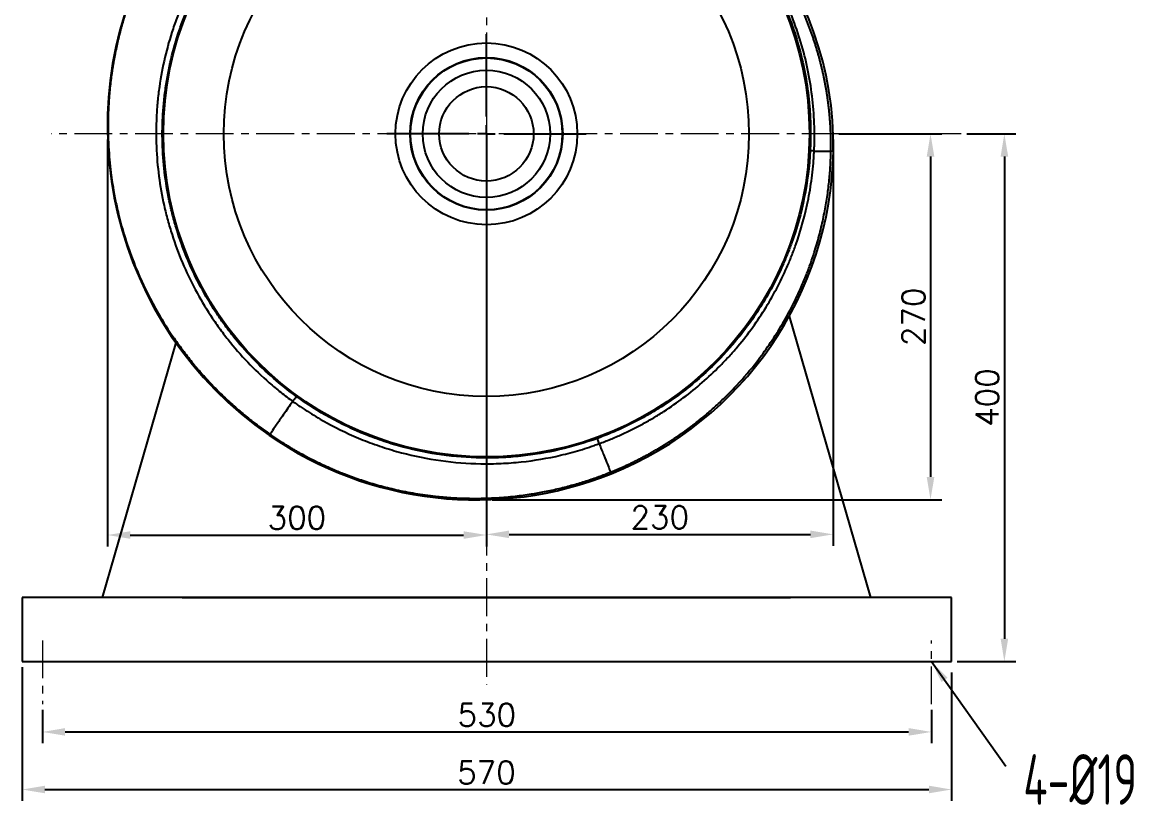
# Model space of a CAD drawing. Header units: millimetres. Extents: x 1533 to 5666, y 876 to 3797.
# Drawn here: x 2348 to 3448, y 1905 to 2680 of the extents above; entities that cross this region are included whole.
import ezdxf

# ---------------------------------------------------------------- set-up
doc = ezdxf.new("R2010")
doc.units = ezdxf.units.MM
doc.header["$LTSCALE"] = 30
doc.linetypes.add('G', pattern=[2, 1.25, -0.25, 0.25, -0.25])
doc.layers.add('05', color=4, linetype='G', lineweight=15)
doc.layers.add('尺寸线层', color=3, linetype='Continuous', lineweight=15)
doc.layers.add('10', color=7, linetype='Continuous')
doc.styles.get("Standard").update_dxf_attribs({"font": 'txt', "bigfont": 'gbcbig.shx'})
doc.styles.add('标准', font='geniso.shx', dxfattribs={"width": 0.71, "bigfont": 'hztxt.shx'})
doc.dimstyles.new('ISO-25', dxfattribs={"dimtxt": 2.5, "dimasz": 2.5, "dimexe": 1.25, "dimexo": 0.625, "dimtad": 1, "dimtxsty": 'Standard', "dimcen": 2.5, "dimadec": 0, "dimazin": 0, "dimtfac": 1, "dimtmove": 0, "dimatfit": 3, "dimfxl": 1, "dimarcsym": 0})

# ---------------------------------------------------------------- blocks, each defined once
blk = doc.blocks.new('SW_CENTERMARKSYMBOL_0')
at = {"layer": '10', "color": 0}
for p, q in [((0, 5), (0, 28.5)), ((-5, 0), (-28.5, 0)), ((0, 0), (-2.5, 0)), ((0, 0), (0, 2.5)), ((0, 0), (0, -2.5)), ((0, 0), (2.5, 0)), ((5, 0), (28.5, 0)), ((0, -5), (0, -28.5))]:
    blk.add_line(p, q, dxfattribs=at)
blk = doc.blocks.new('*D18')
at = {"layer": 'Defpoints', "color": 0, "transparency": 16777216}
for p in [(2432, 2569.3), (2807, 2569.3), (2807, 2172.3)]:
    blk.add_point(p, dxfattribs=at)
at = {"layer": '尺寸线层', "color": 0, "lineweight": -2, "transparency": 16777216}
for p, q in [((2432, 2563.7), (2432, 2161)), ((2807, 2563.7), (2807, 2161)), ((2454.5, 2172.3), (2784.5, 2172.3))]:
    blk.add_line(p, q, dxfattribs=at)
at = {"layer": '尺寸线层', "color": 0, "transparency": 16777216}
for points in [[(2454.5, 2176), (2454.5, 2168.5), (2432, 2172.3)], [(2784.5, 2176), (2784.5, 2168.5), (2807, 2172.3)]]:
    blk.add_solid(points, dxfattribs=at)
at = {"layer": '尺寸线层', "color": 0, "transparency": 16777216, "insert": (2619.5, 2189.2), "char_height": 22.5, "attachment_point": 5, "bg_fill": 3, "box_fill_scale": 1.1, "bg_fill_color": 256, "bg_fill_true_color": 13158600, "bg_fill_transparency": 0}
blk.add_mtext('\\A1;300', dxfattribs=at)
blk = doc.blocks.new('*D19')
at = {"layer": 'Defpoints', "color": 0, "transparency": 16777216}
for p in [(2807, 2569.3), (3150.2, 2569.3), (3150.2, 2172.9)]:
    blk.add_point(p, dxfattribs=at)
at = {"layer": '尺寸线层', "color": 0, "lineweight": -2, "transparency": 16777216}
for p, q in [((2807, 2563.7), (2807, 2161.7)), ((3150.2, 2563.7), (3150.2, 2161.7)), ((2829.5, 2172.9), (3127.7, 2172.9))]:
    blk.add_line(p, q, dxfattribs=at)
at = {"layer": '尺寸线层', "color": 0, "transparency": 16777216}
for points in [[(2829.5, 2176.7), (2829.5, 2169.2), (2807, 2172.9)], [(3127.7, 2176.7), (3127.7, 2169.2), (3150.2, 2172.9)]]:
    blk.add_solid(points, dxfattribs=at)
at = {"layer": '尺寸线层', "color": 0, "transparency": 16777216, "insert": (2978.6, 2189.8), "char_height": 22.5, "attachment_point": 5, "bg_fill": 3, "box_fill_scale": 1.1, "bg_fill_color": 256, "bg_fill_true_color": 13158600, "bg_fill_transparency": 0}
blk.add_mtext('\\A1;230', dxfattribs=at)
blk = doc.blocks.new('*D20')
at = {"layer": 'Defpoints', "color": 0, "transparency": 16777216}
for p in [(3150.2, 2569.3), (2807, 2207.2), (3246.5, 2207.2)]:
    blk.add_point(p, dxfattribs=at)
at = {"layer": '尺寸线层', "color": 0, "lineweight": -2, "transparency": 16777216}
for p, q in [((3155.8, 2569.3), (3257.8, 2569.3)), ((3246.5, 2546.8), (3246.5, 2229.7)), ((2812.6, 2207.2), (3257.8, 2207.2))]:
    blk.add_line(p, q, dxfattribs=at)
at = {"layer": '尺寸线层', "color": 0, "transparency": 16777216}
for points in [[(3242.8, 2546.8), (3250.3, 2546.8), (3246.5, 2569.3)], [(3242.8, 2229.7), (3250.3, 2229.7), (3246.5, 2207.2)]]:
    blk.add_solid(points, dxfattribs=at)
at = {"layer": '尺寸线层', "color": 0, "transparency": 16777216, "insert": (3229.6, 2388.2), "char_height": 22.5, "attachment_point": 5, "rotation": 90, "bg_fill": 3, "box_fill_scale": 1.1, "bg_fill_color": 256, "bg_fill_true_color": 13158600, "bg_fill_transparency": 0}
blk.add_mtext('\\A1;270', dxfattribs=at)
blk = doc.blocks.new('*D21')
at = {"layer": 'Defpoints', "color": 0, "transparency": 16777216}
for p in [(2347.6, 2047.2), (3267.4, 2041.9), (3267.4, 1920.4)]:
    blk.add_point(p, dxfattribs=at)
at = {"layer": '尺寸线层', "color": 0, "lineweight": -2, "transparency": 16777216}
for p, q in [((2347.6, 2041.6), (2347.6, 1909.2)), ((3267.4, 2036.2), (3267.4, 1909.2)), ((2370.1, 1920.4), (3244.9, 1920.4))]:
    blk.add_line(p, q, dxfattribs=at)
at = {"layer": '尺寸线层', "color": 0, "transparency": 16777216}
for points in [[(2370.1, 1924.2), (2370.1, 1916.7), (2347.6, 1920.4)], [(3244.9, 1924.2), (3244.9, 1916.7), (3267.4, 1920.4)]]:
    blk.add_solid(points, dxfattribs=at)
at = {"layer": '尺寸线层', "color": 0, "transparency": 16777216, "insert": (2807, 1937.3), "char_height": 22.5, "attachment_point": 5, "bg_fill": 3, "box_fill_scale": 1.1, "bg_fill_color": 256, "bg_fill_true_color": 13158600, "bg_fill_transparency": 0}
blk.add_mtext('\\A1;570', dxfattribs=at)
blk = doc.blocks.new('*D22')
at = {"layer": 'Defpoints', "color": 0, "transparency": 16777216}
for p in [(3276.8, 2569.3), (3267.4, 2047.2), (3319.6, 2047.2)]:
    blk.add_point(p, dxfattribs=at)
at = {"layer": '尺寸线层', "color": 0, "lineweight": -2, "transparency": 16777216}
for p, q in [((3282.4, 2569.3), (3330.9, 2569.3)), ((3319.6, 2546.8), (3319.6, 2069.7)), ((3273, 2047.2), (3330.9, 2047.2))]:
    blk.add_line(p, q, dxfattribs=at)
at = {"layer": '尺寸线层', "color": 0, "transparency": 16777216}
for points in [[(3315.9, 2546.8), (3323.4, 2546.8), (3319.6, 2569.3)], [(3315.9, 2069.7), (3323.4, 2069.7), (3319.6, 2047.2)]]:
    blk.add_solid(points, dxfattribs=at)
at = {"layer": '尺寸线层', "color": 0, "transparency": 16777216, "insert": (3302.7, 2308.3), "char_height": 22.5, "attachment_point": 5, "rotation": 90, "bg_fill": 3, "box_fill_scale": 1.1, "bg_fill_color": 256, "bg_fill_true_color": 13158600, "bg_fill_transparency": 14823828}
blk.add_mtext('\\A1;400', dxfattribs=at)
blk = doc.blocks.new('*D26')
at = {"layer": 'Defpoints', "color": 0, "transparency": 16777216}
for p in [(2367.6, 2004.8), (3247.4, 2004.8), (3247.4, 1977.4)]:
    blk.add_point(p, dxfattribs=at)
at = {"layer": '尺寸线层', "color": 0, "lineweight": -2, "transparency": 16777216}
for p, q in [((2367.6, 1999.2), (2367.6, 1966.2)), ((3247.4, 1999.2), (3247.4, 1966.2)), ((2390.1, 1977.4), (3224.9, 1977.4))]:
    blk.add_line(p, q, dxfattribs=at)
at = {"layer": '尺寸线层', "color": 0, "transparency": 16777216}
for points in [[(2390.1, 1981.2), (2390.1, 1973.7), (2367.6, 1977.4)], [(3224.9, 1981.2), (3224.9, 1973.7), (3247.4, 1977.4)]]:
    blk.add_solid(points, dxfattribs=at)
at = {"layer": '尺寸线层', "color": 0, "transparency": 16777216, "insert": (2807.5, 1994.3), "char_height": 22.5, "attachment_point": 5, "bg_fill": 3, "box_fill_scale": 1.1, "bg_fill_color": 256, "bg_fill_true_color": 13158600, "bg_fill_transparency": 0}
blk.add_mtext('\\A1;530', dxfattribs=at)

msp = doc.modelspace()

# ---------------------------------------------------------------- linework, layer by layer
at = {"color": 7, "linetype": 'Continuous', "lineweight": 25}
for p, q in [((3150.348, 2551.965), (3147.954, 2552.008)), ((2592.086, 2270.997), (2592.79, 2272.013)), ((2930.543, 2232.93), (2929.888, 2234.561))]:
    msp.add_line(p, q, dxfattribs=at)
for p, q in [((3106.751, 2388.786), (3187.233, 2110.494)), ((2500.064, 2363.904), (2426.777, 2110.494)), ((3267.381, 2110.494), (2347.626, 2110.494)), ((2505.928, 2110.494), (3108.082, 2110.494))]:
    msp.add_line(p, q)
for radius in [319.658, 259.862, 89.965, 75.512, 75.114, 63.008, 46.713]:
    msp.add_circle((2807.005, 2569.289), radius, dxfattribs=at)
for centre, radius, start, end in [((2817.236, 2557.876), 333.164, 358.983415, 80.137277), ((2803.983, 2576.791), 372.036, 151.823024, 235.280343), ((2799.888, 2558.184), 350.515, 291.885433, 358.983415), ((2796.659, 2566.221), 359.177, 235.280343, 291.885433)]:
    msp.add_arc(centre, radius, start, end, dxfattribs=at)
for points, knots in [([(2897.56, 2878.278), (2897.792, 2878.191), (2898.188, 2878.059), (2899.033, 2877.782), (2899.494, 2877.634), (2900.93, 2877.17), (2901.933, 2876.847), (2904.968, 2875.856), (2907.047, 2875.163), (2911.225, 2873.725), (2913.317, 2872.984), (2917.495, 2871.457), (2919.582, 2870.671), (2925.828, 2868.248), (2929.972, 2866.544), (2938.205, 2862.959), (2942.299, 2861.075), (2954.453, 2855.174), (2962.348, 2850.926), (2977.721, 2841.816), (2985.2, 2836.955), (2999.741, 2826.625), (3006.802, 2821.156), (3017.074, 2812.49), (3020.444, 2809.524), (3027.077, 2803.436), (3030.344, 2800.309), (3046.345, 2784.331), (3057.906, 2770.649), (3073.452, 2748.826), (3078.334, 2741.335), (3085.198, 2729.767), (3087.41, 2725.856), (3091.679, 2717.922), (3093.739, 2713.894), (3103.616, 2693.524), (3110.042, 2676.79), (3120.055, 2642.482), (3123.644, 2624.901), (3127.851, 2588.889), (3128.427, 2570.831), (3127.472, 2552.723)], [0, 0, 0, 0, 0.00390625, 0.00390625, 0.0078125, 0.0078125, 0.015625, 0.015625, 0.03125, 0.03125, 0.046875, 0.046875, 0.0625, 0.0625, 0.09375, 0.09375, 0.125, 0.125, 0.1875, 0.1875, 0.25, 0.25, 0.3125, 0.3125, 0.34375, 0.34375, 0.375, 0.375, 0.5, 0.5, 0.5625, 0.5625, 0.59375, 0.59375, 0.625, 0.625, 0.75, 0.75, 0.875, 0.875, 1, 1, 1, 1]), ([(3147.954, 2552.008), (3147.97, 2553.117), (3148.003, 2555.338), (3148.01, 2558.675), (3147.985, 2562.023), (3147.926, 2565.382), (3147.832, 2568.75), (3147.703, 2572.128), (3147.539, 2575.515), (3147.34, 2578.911), (3147.105, 2582.316), (3146.834, 2585.729), (3146.526, 2589.149), (3146.182, 2592.577), (3145.8, 2596.012), (3145.382, 2599.453), (3144.925, 2602.9), (3144.431, 2606.353), (3143.899, 2609.811), (3143.329, 2613.274), (3142.719, 2616.741), (3142.071, 2620.212), (3141.383, 2623.687), (3140.656, 2627.164), (3139.89, 2630.644), (3139.083, 2634.126), (3138.236, 2637.61), (3137.349, 2641.094), (3136.42, 2644.579), (3135.451, 2648.064), (3134.441, 2651.548), (3133.389, 2655.032), (3132.296, 2658.513), (3131.161, 2661.993), (3129.984, 2665.47), (3128.765, 2668.944), (3127.503, 2672.414), (3126.199, 2675.88), (3124.852, 2679.341), (3123.462, 2682.797), (3122.029, 2686.246), (3120.553, 2689.689), (3119.034, 2693.125), (3117.471, 2696.553), (3115.864, 2699.973), (3114.214, 2703.384), (3112.52, 2706.785), (3110.781, 2710.176), (3108.999, 2713.556), (3107.173, 2716.924), (3105.302, 2720.281), (3103.387, 2723.625), (3101.428, 2726.955), (3099.424, 2730.272), (3097.376, 2733.574), (3095.283, 2736.86), (3093.146, 2740.131), (3090.964, 2743.385), (3088.737, 2746.622), (3086.466, 2749.84), (3084.151, 2753.04), (3081.79, 2756.221), (3079.386, 2759.381), (3076.937, 2762.521), (3074.443, 2765.64), (3071.905, 2768.736), (3069.323, 2771.809), (3066.696, 2774.859), (3064.026, 2777.885), (3061.311, 2780.885), (3058.553, 2783.86), (3055.751, 2786.809), (3052.905, 2789.73), (3050.015, 2792.624), (3047.083, 2795.489), (3044.107, 2798.325), (3041.088, 2801.131), (3038.027, 2803.906), (3034.923, 2806.649), (3031.776, 2809.36), (3028.588, 2812.039), (3025.358, 2814.683), (3022.086, 2817.293), (3018.773, 2819.868), (3015.419, 2822.407), (3012.024, 2824.91), (3008.595, 2827.37), (3005.1, 2829.811), (3001.505, 2832.253), (2997.77, 2834.717), (2993.892, 2837.201), (2989.869, 2839.697), (2985.699, 2842.202), (2981.38, 2844.709), (2976.909, 2847.213), (2972.285, 2849.708), (2967.507, 2852.188), (2962.572, 2854.647), (2957.48, 2857.078), (2952.228, 2859.475), (2946.815, 2861.83), (2941.241, 2864.137), (2935.505, 2866.387), (2929.605, 2868.574), (2923.542, 2870.69), (2917.316, 2872.727), (2910.925, 2874.675), (2904.374, 2876.536), (2899.934, 2877.672), (2897.692, 2878.245)], [0, 0, 0, 0, 0.00749328, 0.01501082, 0.02255262, 0.03011868, 0.037709, 0.04532358, 0.05296243, 0.06062553, 0.06831289, 0.07602451, 0.08376039, 0.09152052, 0.09930491, 0.10711356, 0.11494646, 0.12280361, 0.13068502, 0.13859068, 0.14652059, 0.15447475, 0.16245317, 0.17045583, 0.17848274, 0.1865339, 0.1946093, 0.20270895, 0.21083284, 0.21898098, 0.22715336, 0.23534997, 0.24357083, 0.25181593, 0.26008527, 0.26837884, 0.27669664, 0.28503869, 0.29340496, 0.30179546, 0.3102102, 0.31864916, 0.32711235, 0.33559977, 0.34411141, 0.35264727, 0.36120736, 0.36979167, 0.37840019, 0.38703294, 0.39568989, 0.40437107, 0.41307645, 0.42180605, 0.43055985, 0.43933787, 0.44814008, 0.45696651, 0.46581713, 0.47469196, 0.48359099, 0.49251421, 0.50146163, 0.51043324, 0.51942905, 0.52844904, 0.53749322, 0.54656159, 0.55565415, 0.56477088, 0.5739118, 0.58307689, 0.59226616, 0.60147961, 0.61071723, 0.61997901, 0.62926497, 0.63857509, 0.64790938, 0.65726782, 0.66665043, 0.67605719, 0.68548811, 0.69494319, 0.70442241, 0.71392578, 0.7234533, 0.73295197, 0.74274332, 0.75282734, 0.76320401, 0.7738733, 0.7848352, 0.79608969, 0.80763673, 0.81947632, 0.83160842, 0.84403302, 0.85675007, 0.86975957, 0.88306147, 0.89665576, 0.91054241, 0.92472137, 0.93919264, 0.95395616, 0.96901192, 0.98435988, 1, 1, 1, 1]), ([(3131.366, 2552.302), (3131.419, 2553.435), (3131.466, 2554.576), (3131.548, 2556.85), (3131.653, 2560.259), (3131.704, 2563.666), (3131.734, 2570.478), (3131.658, 2575.015), (3131.146, 2588.616), (3130.424, 2597.668), (3128.211, 2615.742), (3126.731, 2624.678), (3123.048, 2642.319), (3120.845, 2651.029), (3113.167, 2676.837), (3106.628, 2693.612), (3096.606, 2714.019), (3094.515, 2718.06), (3090.184, 2726.012), (3087.941, 2729.932), (3080.983, 2741.523), (3076.04, 2749.026), (3060.308, 2770.875), (3048.623, 2784.561), (3032.462, 2800.527), (3029.158, 2803.656), (3022.457, 2809.74), (3019.053, 2812.702), (3008.683, 2821.353), (3001.56, 2826.807), (2986.902, 2837.095), (2979.366, 2841.93), (2963.885, 2850.978), (2955.939, 2855.192), (2943.709, 2861.036), (2939.574, 2862.907), (2931.238, 2866.471), (2927.041, 2868.164), (2920.707, 2870.568), (2918.59, 2871.348), (2914.345, 2872.861), (2912.218, 2873.596), (2907.961, 2875.021), (2905.833, 2875.71), (2902.687, 2876.701), (2901.645, 2877.025), (2900.117, 2877.497), (2899.616, 2877.652), (2898.909, 2877.871), (2898.679, 2877.943), (2898.361, 2878.045), (2898.261, 2878.077), (2898.078, 2878.137), (2897.993, 2878.165), (2897.927, 2878.188)], [0, 0, 0, 0, 0.0078125, 0.0078125, 0.015625, 0.03125, 0.03125, 0.0625, 0.0625, 0.125, 0.125, 0.1875, 0.1875, 0.25, 0.25, 0.375, 0.375, 0.40625, 0.40625, 0.4375, 0.4375, 0.5, 0.5, 0.625, 0.625, 0.65625, 0.65625, 0.6875, 0.6875, 0.75, 0.75, 0.8125, 0.8125, 0.875, 0.875, 0.90625, 0.90625, 0.9375, 0.9375, 0.953125, 0.953125, 0.96875, 0.96875, 0.984375, 0.984375, 0.9921875, 0.9921875, 0.99609375, 0.99609375, 0.99804688, 0.99804688, 0.99902344, 0.99902344, 1, 1, 1, 1]), ([(2476.517, 2752.198), (2475.965, 2751.16), (2474.862, 2749.087), (2473.246, 2745.96), (2471.662, 2742.827), (2470.111, 2739.684), (2468.593, 2736.534), (2467.107, 2733.377), (2465.655, 2730.212), (2464.235, 2727.041), (2462.848, 2723.864), (2461.493, 2720.68), (2460.171, 2717.491), (2458.882, 2714.297), (2457.625, 2711.097), (2456.4, 2707.894), (2455.207, 2704.685), (2454.047, 2701.474), (2452.919, 2698.258), (2451.822, 2695.039), (2450.757, 2691.818), (2449.724, 2688.594), (2448.723, 2685.368), (2447.753, 2682.139), (2446.815, 2678.91), (2445.908, 2675.679), (2445.032, 2672.447), (2444.187, 2669.215), (2443.373, 2665.982), (2442.589, 2662.75), (2441.837, 2659.517), (2441.115, 2656.286), (2440.423, 2653.055), (2439.761, 2649.826), (2439.13, 2646.598), (2438.529, 2643.372), (2437.957, 2640.148), (2437.415, 2636.927), (2436.903, 2633.708), (2436.42, 2630.492), (2435.966, 2627.279), (2435.013, 2620.082), (2433.774, 2608.51), (2432.727, 2592.168), (2432.405, 2574.722), (2433.023, 2554.143), (2434.939, 2532.824), (2437.93, 2513.178), (2440.656, 2499.498), (2444.706, 2481.905), (2451.712, 2457.65), (2461.876, 2431.691), (2472.424, 2409.45), (2483.127, 2389.617), (2495.28, 2370.427), (2507.098, 2354.078), (2516.367, 2342.331), (2525.136, 2332.053), (2533.271, 2323.154), (2540.435, 2315.778), (2546.818, 2309.528), (2552.664, 2304.047), (2558.498, 2298.804), (2564.31, 2293.795), (2570.091, 2289.012), (2575.831, 2284.45), (2581.525, 2280.105), (2587.157, 2275.961), (2590.928, 2273.318), (2592.79, 2272.013)], [0, 0, 0, 0, 0.00651814, 0.01302257, 0.01951329, 0.02599031, 0.03245363, 0.03890323, 0.04533913, 0.05176133, 0.05816981, 0.06456459, 0.07094567, 0.07731303, 0.08366668, 0.09000663, 0.09633287, 0.1026454, 0.10894422, 0.11522933, 0.12150073, 0.12775842, 0.1340024, 0.14023267, 0.14644923, 0.15265207, 0.15884121, 0.16501664, 0.17117835, 0.17732635, 0.18346064, 0.18958122, 0.19568808, 0.20178123, 0.20786067, 0.2139264, 0.21997841, 0.22601671, 0.2320413, 0.23805217, 0.24404933, 0.25003278, 0.27831001, 0.30856972, 0.3408117, 0.37503575, 0.42269278, 0.45941049, 0.48518737, 0.50002239, 0.55952091, 0.62502873, 0.65448211, 0.69618578, 0.75012975, 0.78052018, 0.80821622, 0.83321906, 0.85552982, 0.87514958, 0.89028852, 0.90510988, 0.91961403, 0.93380135, 0.94767225, 0.96122712, 0.9744664, 0.98739054, 1, 1, 1, 1]), ([(2520.797, 2727.814), (2515.983, 2719.09), (2511.579, 2710.168), (2505.585, 2696.485), (2503.692, 2691.88), (2500.133, 2682.631), (2498.464, 2677.98), (2490.663, 2654.596), (2486.149, 2635.477), (2482.674, 2611.063), (2482.088, 2606.154), (2481.137, 2596.284), (2480.772, 2591.309), (2480.02, 2576.419), (2479.975, 2566.539), (2480.768, 2546.871), (2481.606, 2537.083), (2484.164, 2517.598), (2485.885, 2507.901), (2489.134, 2493.424), (2490.328, 2488.61), (2492.941, 2479.006), (2494.355, 2474.236), (2498.896, 2460.092), (2502.328, 2450.853), (2513.819, 2423.695), (2523.059, 2406.331), (2536.661, 2385.586), (2539.492, 2381.476), (2545.311, 2373.428), (2548.303, 2369.484), (2557.519, 2357.891), (2563.985, 2350.478), (2577.554, 2336.276), (2584.657, 2329.487), (2595.797, 2319.779), (2599.591, 2316.623), (2605.406, 2312.009), (2607.364, 2310.491), (2611.324, 2307.497), (2613.327, 2306.017), (2615.346, 2304.564)], [0, 0, 0, 0, 0.0625, 0.0625, 0.09375, 0.09375, 0.125, 0.125, 0.25, 0.25, 0.28125, 0.28125, 0.3125, 0.3125, 0.375, 0.375, 0.4375, 0.4375, 0.5, 0.5, 0.53125, 0.53125, 0.5625, 0.5625, 0.625, 0.625, 0.75, 0.75, 0.78125, 0.78125, 0.8125, 0.8125, 0.875, 0.875, 0.9375, 0.9375, 0.96875, 0.96875, 0.984375, 0.984375, 1, 1, 1, 1]), ([(2618.993, 2309.455), (2603.156, 2320.923), (2588.598, 2333.644), (2568.604, 2354.532), (2562.248, 2361.798), (2553.185, 2373.159), (2550.242, 2377.023), (2544.517, 2384.908), (2541.732, 2388.935), (2528.343, 2409.264), (2519.241, 2426.283), (2507.935, 2452.913), (2504.56, 2461.975), (2500.102, 2475.853), (2498.716, 2480.533), (2496.156, 2489.961), (2494.99, 2494.686), (2491.821, 2508.896), (2490.151, 2518.414), (2487.672, 2537.538), (2486.864, 2547.144), (2486.117, 2566.444), (2486.177, 2576.138), (2486.937, 2590.747), (2487.303, 2595.628), (2488.251, 2605.312), (2488.834, 2610.128), (2492.282, 2634.08), (2496.738, 2652.834), (2504.428, 2675.768), (2506.073, 2680.329), (2509.579, 2689.399), (2511.444, 2693.915), (2517.347, 2707.331), (2521.683, 2716.08), (2526.421, 2724.632)], [0, 0, 0, 0, 0.125, 0.125, 0.1875, 0.1875, 0.21875, 0.21875, 0.25, 0.25, 0.375, 0.375, 0.4375, 0.4375, 0.46875, 0.46875, 0.5, 0.5, 0.5625, 0.5625, 0.625, 0.625, 0.6875, 0.6875, 0.71875, 0.71875, 0.75, 0.75, 0.875, 0.875, 0.90625, 0.90625, 0.9375, 0.9375, 1, 1, 1, 1]), ([(3127.472, 2552.723), (3126.643, 2536.983), (3124.673, 2521.495), (3118.543, 2491.009), (3114.382, 2476.01), (3107.78, 2457.574), (3106.389, 2453.902), (3103.464, 2446.591), (3101.933, 2442.96), (3097.161, 2432.198), (3093.734, 2425.177), (3082.728, 2404.561), (3074.43, 2391.414), (3060.538, 2372.589), (3055.665, 2366.464), (3047.984, 2357.507), (3045.36, 2354.558), (3040.03, 2348.787), (3037.319, 2345.958), (3023.539, 2332.093), (3011.797, 2321.891), (2993.123, 2307.904), (2986.721, 2303.461), (2976.846, 2297.133), (2973.51, 2295.08), (2966.745, 2291.087), (2963.311, 2289.145), (2945.996, 2279.768), (2931.663, 2273.32), (2916.846, 2267.93)], [0, 0, 0, 0, 0.125, 0.125, 0.25, 0.25, 0.28125, 0.28125, 0.3125, 0.3125, 0.375, 0.375, 0.5, 0.5, 0.5625, 0.5625, 0.59375, 0.59375, 0.625, 0.625, 0.75, 0.75, 0.8125, 0.8125, 0.84375, 0.84375, 0.875, 0.875, 1, 1, 1, 1]), ([(2918.592, 2262.681), (2920.462, 2263.372), (2922.337, 2264.083), (2926.059, 2265.534), (2927.912, 2266.277), (2933.449, 2268.553), (2937.11, 2270.136), (2948.003, 2275.083), (2955.143, 2278.643), (2965.669, 2284.382), (2969.149, 2286.362), (2976.005, 2290.432), (2979.386, 2292.523), (2989.394, 2298.967), (2995.883, 2303.488), (3014.81, 2317.719), (3026.709, 2328.091), (3040.668, 2342.185), (3043.413, 2345.06), (3048.812, 2350.926), (3051.469, 2353.923), (3059.249, 2363.03), (3064.181, 2369.257), (3078.234, 2388.396), (3086.614, 2401.764), (3097.714, 2422.719), (3101.168, 2429.855), (3105.971, 2440.792), (3107.511, 2444.482), (3110.453, 2451.914), (3111.851, 2455.646), (3118.48, 2474.384), (3122.636, 2489.624), (3127.189, 2512.85), (3128.425, 2520.654), (3129.852, 2532.451), (3130.256, 2536.4), (3130.754, 2542.345), (3130.902, 2544.331), (3131.162, 2548.311), (3131.274, 2550.311), (3131.366, 2552.302)], [0, 0, 0, 0, 0.015625, 0.015625, 0.03125, 0.03125, 0.0625, 0.0625, 0.125, 0.125, 0.15625, 0.15625, 0.1875, 0.1875, 0.25, 0.25, 0.375, 0.375, 0.40625, 0.40625, 0.4375, 0.4375, 0.5, 0.5, 0.625, 0.625, 0.6875, 0.6875, 0.71875, 0.71875, 0.75, 0.75, 0.875, 0.875, 0.9375, 0.9375, 0.96875, 0.96875, 0.984375, 0.984375, 1, 1, 1, 1]), ([(3131.366, 2552.302), (3130.2, 2552.39), (3129.238, 2552.473), (3127.899, 2552.618), (3127.522, 2552.679), (3127.472, 2552.723)], [0, 0, 0, 0, 0.5, 0.5, 1, 1, 1, 1]), ([(3131.366, 2552.302), (3133.908, 2552.257), (3136.235, 2552.216), (3140.297, 2552.144), (3142.031, 2552.113), (3144.831, 2552.063), (3145.897, 2552.044), (3147.385, 2552.018), (3147.807, 2552.011), (3147.954, 2552.008)], [0, 0, 0, 0, 0.25, 0.25, 0.5, 0.5, 0.75, 0.75, 1, 1, 1, 1]), ([(2929.888, 2234.561), (2930.913, 2234.976), (2932.977, 2235.812), (2936.081, 2237.113), (2939.218, 2238.462), (2942.385, 2239.863), (2945.583, 2241.315), (2948.81, 2242.821), (2952.065, 2244.381), (2955.347, 2245.997), (2958.656, 2247.67), (2961.989, 2249.401), (2965.347, 2251.191), (2968.727, 2253.042), (2972.129, 2254.954), (2975.551, 2256.93), (2978.992, 2258.969), (2982.451, 2261.073), (2985.926, 2263.244), (2989.417, 2265.482), (2992.92, 2267.789), (2996.436, 2270.166), (2999.963, 2272.613), (3003.498, 2275.132), (3007.041, 2277.725), (3010.589, 2280.392), (3014.141, 2283.133), (3019.082, 2287.051), (3025.82, 2292.624), (3034.675, 2300.428), (3044.625, 2309.866), (3058.462, 2324.145), (3072.851, 2341.098), (3087.149, 2360.681), (3100.052, 2380.806), (3110.471, 2400.012), (3118.479, 2417.273), (3123.6, 2429.576), (3127.863, 2440.972), (3131.268, 2451.087), (3134.045, 2460.18), (3136.369, 2468.536), (3138.447, 2476.786), (3140.288, 2484.92), (3141.904, 2492.933), (3143.305, 2500.816), (3144.502, 2508.566), (3145.505, 2516.174), (3146.325, 2523.638), (3146.972, 2530.951), (3147.454, 2538.11), (3147.793, 2545.112), (3147.901, 2549.728), (3147.954, 2552.008)], [0, 0, 0, 0, 0.00812522, 0.01637008, 0.02473461, 0.03321884, 0.04182279, 0.05054647, 0.0593899, 0.06835312, 0.07743612, 0.08663893, 0.09596155, 0.10540401, 0.11496631, 0.12464845, 0.13445046, 0.14437233, 0.15441407, 0.16457568, 0.17485718, 0.18525855, 0.19577981, 0.20642095, 0.21718198, 0.22806288, 0.23906367, 0.25018433, 0.27443783, 0.30337547, 0.33699592, 0.3752976, 0.44961681, 0.50035118, 0.55358024, 0.62532436, 0.66081788, 0.69347223, 0.723288, 0.75026572, 0.77192761, 0.79318031, 0.81402399, 0.8344588, 0.85448491, 0.87410248, 0.89331165, 0.91211261, 0.93050551, 0.94849053, 0.96606783, 0.98323759, 1, 1, 1, 1]), ([(2615.346, 2304.564), (2612.122, 2299.912), (2609.027, 2295.445), (2603.49, 2287.455), (2601.054, 2283.939), (2597.103, 2278.237), (2595.589, 2276.052), (2593.516, 2273.061), (2592.955, 2272.25), (2592.79, 2272.013)], [0, 0, 0, 0, 0.25, 0.25, 0.5, 0.5, 0.75, 0.75, 1, 1, 1, 1]), ([(2615.346, 2304.564), (2616.38, 2305.979), (2617.284, 2307.207), (2618.564, 2308.924), (2618.939, 2309.412), (2618.993, 2309.455)], [0, 0, 0, 0, 0.5, 0.5, 1, 1, 1, 1]), ([(2615.346, 2304.564), (2615.682, 2304.322), (2616.025, 2304.075), (2616.706, 2303.589), (2617.729, 2302.861), (2620.122, 2301.179), (2624.94, 2297.875), (2629.122, 2295.147), (2637.556, 2289.827), (2643.272, 2286.461), (2660.696, 2276.905), (2672.68, 2271.253), (2691.203, 2263.843), (2697.476, 2261.549), (2710.183, 2257.339), (2716.568, 2255.437), (2735.818, 2250.331), (2748.776, 2247.722), (2774.939, 2244.079), (2788.144, 2243.044), (2808.142, 2242.713), (2814.857, 2242.808), (2828.172, 2243.409), (2834.792, 2243.912), (2854.541, 2246.024), (2867.559, 2248.231), (2886.865, 2252.738), (2893.263, 2254.441), (2902.804, 2257.3), (2905.975, 2258.304), (2910.717, 2259.887), (2913.085, 2260.698), (2915.84, 2261.678), (2917.02, 2262.106), (2917.806, 2262.392), (2918.204, 2262.538), (2918.592, 2262.681)], [0, 0, 0, 0, 0.00390625, 0.00390625, 0.0078125, 0.015625, 0.03125, 0.0625, 0.0625, 0.125, 0.125, 0.25, 0.25, 0.3125, 0.3125, 0.375, 0.375, 0.5, 0.5, 0.625, 0.625, 0.6875, 0.6875, 0.75, 0.75, 0.875, 0.875, 0.9375, 0.9375, 0.96875, 0.96875, 0.984375, 0.9921875, 0.99609375, 0.99609375, 1, 1, 1, 1]), ([(2916.846, 2267.93), (2904.481, 2263.432), (2891.969, 2259.735), (2866.662, 2253.885), (2853.867, 2251.731), (2834.462, 2249.666), (2827.958, 2249.172), (2814.878, 2248.581), (2808.282, 2248.486), (2788.633, 2248.805), (2775.66, 2249.815), (2749.957, 2253.386), (2737.227, 2255.947), (2718.319, 2260.971), (2712.047, 2262.843), (2699.567, 2266.993), (2693.407, 2269.256), (2675.223, 2276.572), (2663.469, 2282.163), (2640.683, 2294.745), (2629.651, 2301.738), (2618.993, 2309.455)], [0, 0, 0, 0, 0.125, 0.125, 0.25, 0.25, 0.3125, 0.3125, 0.375, 0.375, 0.5, 0.5, 0.625, 0.625, 0.6875, 0.6875, 0.75, 0.75, 0.875, 0.875, 1, 1, 1, 1]), ([(2592.79, 2272.013), (2593.761, 2271.345), (2595.703, 2270.007), (2598.64, 2268.038), (2601.595, 2266.096), (2604.57, 2264.184), (2607.563, 2262.301), (2610.575, 2260.447), (2613.605, 2258.624), (2616.652, 2256.83), (2619.718, 2255.067), (2627.32, 2250.793), (2638.51, 2244.961), (2652.318, 2238.587), (2662.762, 2234.228), (2670.87, 2231.093), (2677.898, 2228.545), (2685.16, 2226.085), (2692.794, 2223.685), (2700.803, 2221.369), (2709.189, 2219.16), (2717.954, 2217.083), (2727.097, 2215.164), (2736.617, 2213.43), (2746.512, 2211.909), (2758.221, 2210.45), (2774.96, 2208.968), (2795.201, 2208.315), (2816.51, 2208.988), (2834.714, 2210.553), (2850.458, 2212.666), (2862.557, 2214.796), (2871.794, 2216.7), (2878.936, 2218.327), (2885.906, 2220.062), (2892.703, 2221.897), (2899.326, 2223.823), (2905.776, 2225.831), (2912.054, 2227.914), (2918.157, 2230.064), (2924.091, 2232.265), (2927.97, 2233.801), (2929.888, 2234.561)], [0, 0, 0, 0, 0.01000061, 0.02000123, 0.03000184, 0.04000245, 0.05000307, 0.06000368, 0.07000429, 0.0800049, 0.09000552, 0.10000613, 0.15399879, 0.1969968, 0.22899903, 0.25000498, 0.27074173, 0.29242819, 0.31506463, 0.33865121, 0.36318805, 0.38867523, 0.41511275, 0.44250059, 0.47083868, 0.50012691, 0.54270941, 0.61356103, 0.67202256, 0.72372924, 0.76868393, 0.80688929, 0.82801951, 0.84874455, 0.86906472, 0.88898038, 0.90849188, 0.92759957, 0.94630383, 0.96460506, 0.98250364, 1, 1, 1, 1]), ([(2918.592, 2262.681), (2918.056, 2264.197), (2917.606, 2265.499), (2916.997, 2267.332), (2916.838, 2267.86), (2916.846, 2267.93)], [0, 0, 0, 0, 0.5, 0.5, 1, 1, 1, 1]), ([(2918.592, 2262.681), (2920.24, 2258.577), (2921.803, 2254.687), (2924.577, 2247.782), (2925.786, 2244.771), (2927.744, 2239.897), (2928.492, 2238.034), (2929.521, 2235.475), (2929.802, 2234.774), (2929.888, 2234.561)], [0, 0, 0, 0, 0.25, 0.25, 0.5, 0.5, 0.75, 0.75, 1, 1, 1, 1])]:
    msp.add_open_spline(points, degree=3, knots=knots, dxfattribs=at)
at = {"layer": '05'}
for p, q in [((2807.005, 3089.483), (2807.005, 2024.141)), ((3276.777, 2569.289), (2376.538, 2569.289))]:
    msp.add_line(p, q, dxfattribs=at)

# ---------------------------------------------------------------- block references
at = {"layer": '10', "xscale": -3.460207614685198, "yscale": 3.460207614685198, "zscale": 3.460207614685198, "rotation": 270}
msp.add_blockref('SW_CENTERMARKSYMBOL_0', (2807.005, 2569.289), dxfattribs=at)

# ---------------------------------------------------------------- texts
at = {"layer": '尺寸线层', "style": '标准', "width": 0.71}
msp.add_text('4-%%C19', height=50, dxfattribs=at).set_placement((3338.354, 1905.334))

# ---------------------------------------------------------------- next in the draw order: dimensions: what is measured, and where the dimension line sits
at = {"layer": '尺寸线层'}
dim = msp.add_linear_dim(base=(2807.005, 2172.298), p1=(2432.023, 2569.289), p2=(2807.005, 2569.289), text='300', dimstyle='ISO-25', override={"dimscale": 9, "dimsah": 1, "dimtfill": 1, "dimtolj": 1}, dxfattribs=at)
dim.commit()
dim.dimension.update_dxf_attribs({"geometry": '*D18', "text_midpoint": (2619.514, 2189.173)})
dim = msp.add_linear_dim(base=(3267.381, 1920.424), p1=(2347.626, 2047.247), p2=(3267.381, 2041.863), text='570', dimstyle='ISO-25', override={"dimscale": 9, "dimsah": 1, "dimtfill": 1, "dimtolj": 1}, dxfattribs=at)
dim.commit()
dim.dimension.update_dxf_attribs({"geometry": '*D21', "text_midpoint": (2807.005, 1920.424), "dimtype": 160})

# ---------------------------------------------------------------- next in the draw order: linework, layer by layer
for p, q in [((2347.626, 2110.494), (2347.626, 2047.247)), ((3267.381, 2047.247), (3267.381, 2110.494)), ((2347.626, 2047.247), (3267.381, 2047.247))]:
    msp.add_line(p, q)
at = {"layer": '05'}
for p, q in [((2367.626, 2068.03), (2367.626, 2004.783)), ((3247.381, 2004.783), (3247.381, 2068.03))]:
    msp.add_line(p, q, dxfattribs=at)

# ---------------------------------------------------------------- next in the draw order: dimensions: what is measured, and where the dimension line sits
at = {"layer": '尺寸线层'}
dim = msp.add_linear_dim(base=(3150.205, 2172.923), p1=(2807.005, 2569.289), p2=(3150.205, 2569.289), text='230', dimstyle='ISO-25', override={"dimscale": 9, "dimsah": 1, "dimtfill": 1, "dimtolj": 1}, dxfattribs=at)
dim.commit()
dim.dimension.update_dxf_attribs({"geometry": '*D19', "text_midpoint": (2978.605, 2189.798)})

# ---------------------------------------------------------------- next in the draw order: dimensions: what is measured, and where the dimension line sits
dim = msp.add_linear_dim(base=(3246.509, 2207.194), p1=(3150.205, 2569.289), p2=(2807.005, 2207.194), angle=90, text='270', dimstyle='ISO-25', override={"dimscale": 9, "dimsah": 1, "dimtfill": 1, "dimtolj": 1}, dxfattribs=at)
dim.commit()
dim.dimension.update_dxf_attribs({"geometry": '*D20', "text_midpoint": (3229.634, 2388.242)})
dim = msp.add_linear_dim(base=(3319.6, 2047.247), p1=(3276.777, 2569.289), p2=(3267.381, 2047.247), angle=90, text='400', dimstyle='ISO-25', override={"dimscale": 9, "dimsah": 1, "dimtfill": 1, "dimtolj": 1}, dxfattribs=at)
dim.commit()
dim.dimension.update_dxf_attribs({"geometry": '*D22', "text_midpoint": (3319.6, 2308.268), "dimtype": 160})
dim = msp.add_linear_dim(base=(3247.381, 1977.447), p1=(2367.626, 2004.783), p2=(3247.381, 2004.783), text='530', dimstyle='ISO-25', override={"dimscale": 9, "dimsah": 1, "dimtfill": 1, "dimtolj": 1}, dxfattribs=at)
dim.commit()
dim.dimension.update_dxf_attribs({"geometry": '*D26', "text_midpoint": (2807.504, 1994.322)})

# ---------------------------------------------------------------- next in the draw order: leaders
msp.add_leader([(3247.381, 2047.247), (3320.989, 1943.413)], dimstyle='ISO-25', override={"dimscale": 9, "dimtfill": 1, "dimtolj": 1}, dxfattribs=at)

doc.saveas('drawing.dxf')
